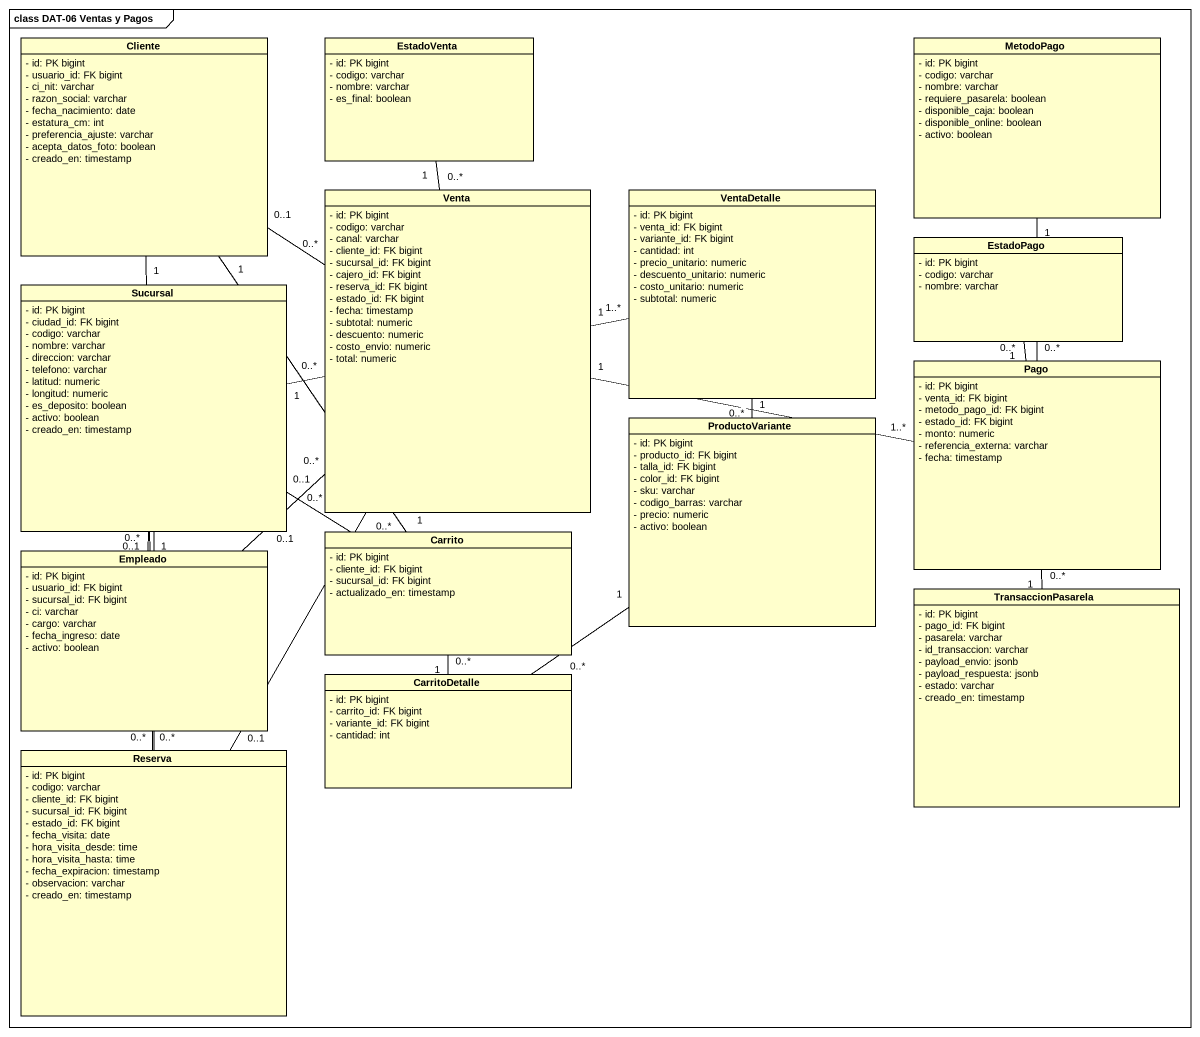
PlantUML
@startuml
mainframe class DAT-06 Ventas y Pagos
hide circle
hide empty members
skinparam classAttributeIconSize 0
class Cliente {
  - id: PK bigint
  - usuario_id: FK bigint
  - ci_nit: varchar
  - razon_social: varchar
  - fecha_nacimiento: date
  - estatura_cm: int
  - preferencia_ajuste: varchar
  - acepta_datos_foto: boolean
  - creado_en: timestamp
}
class EstadoVenta {
  - id: PK bigint
  - codigo: varchar
  - nombre: varchar
  - es_final: boolean
}
class MetodoPago {
  - id: PK bigint
  - codigo: varchar
  - nombre: varchar
  - requiere_pasarela: boolean
  - disponible_caja: boolean
  - disponible_online: boolean
  - activo: boolean
}
class Venta {
  - id: PK bigint
  - codigo: varchar
  - canal: varchar
  - cliente_id: FK bigint
  - sucursal_id: FK bigint
  - cajero_id: FK bigint
  - reserva_id: FK bigint
  - estado_id: FK bigint
  - fecha: timestamp
  - subtotal: numeric
  - descuento: numeric
  - costo_envio: numeric
  - total: numeric
}
class VentaDetalle {
  - id: PK bigint
  - venta_id: FK bigint
  - variante_id: FK bigint
  - cantidad: int
  - precio_unitario: numeric
  - descuento_unitario: numeric
  - costo_unitario: numeric
  - subtotal: numeric
}
class EstadoPago {
  - id: PK bigint
  - codigo: varchar
  - nombre: varchar
}
class Sucursal {
  - id: PK bigint
  - ciudad_id: FK bigint
  - codigo: varchar
  - nombre: varchar
  - direccion: varchar
  - telefono: varchar
  - latitud: numeric
  - longitud: numeric
  - es_deposito: boolean
  - activo: boolean
  - creado_en: timestamp
}
class Pago {
  - id: PK bigint
  - venta_id: FK bigint
  - metodo_pago_id: FK bigint
  - estado_id: FK bigint
  - monto: numeric
  - referencia_externa: varchar
  - fecha: timestamp
}
class ProductoVariante {
  - id: PK bigint
  - producto_id: FK bigint
  - talla_id: FK bigint
  - color_id: FK bigint
  - sku: varchar
  - codigo_barras: varchar
  - precio: numeric
  - activo: boolean
}
class Empleado {
  - id: PK bigint
  - usuario_id: FK bigint
  - sucursal_id: FK bigint
  - ci: varchar
  - cargo: varchar
  - fecha_ingreso: date
  - activo: boolean
}
class Carrito {
  - id: PK bigint
  - cliente_id: FK bigint
  - sucursal_id: FK bigint
  - actualizado_en: timestamp
}
class TransaccionPasarela {
  - id: PK bigint
  - pago_id: FK bigint
  - pasarela: varchar
  - id_transaccion: varchar
  - payload_envio: jsonb
  - payload_respuesta: jsonb
  - estado: varchar
  - creado_en: timestamp
}
class CarritoDetalle {
  - id: PK bigint
  - carrito_id: FK bigint
  - variante_id: FK bigint
  - cantidad: int
}
class Reserva {
  - id: PK bigint
  - codigo: varchar
  - cliente_id: FK bigint
  - sucursal_id: FK bigint
  - estado_id: FK bigint
  - fecha_visita: date
  - hora_visita_desde: time
  - hora_visita_hasta: time
  - fecha_expiracion: timestamp
  - observacion: varchar
  - creado_en: timestamp
}
Cliente "0..1" -- "0..*" Venta
Cliente "1" -- "0..*" Reserva
Venta "0..*" -up- "1" EstadoVenta
Venta "1" -right- "1..*" VentaDetalle
Venta "1" -right- "1..*" Pago
Venta "0..*" -- "0..1" Empleado
Venta "0..*" -- "0..1" Reserva
Sucursal "1" -right- "0..*" Venta
Sucursal "1" -- "0..*" Reserva
Pago "0..*" -up- "1" MetodoPago
Pago "0..*" -up- "1" EstadoPago
ProductoVariante "1" -up- "0..*" VentaDetalle
Empleado "0..*" -up- "0..1" Sucursal
Carrito "1" -up- "1" Cliente
Carrito "0..*" -up- "0..1" Sucursal
TransaccionPasarela "0..*" -up- "1" Pago
CarritoDetalle "0..*" -up- "1" ProductoVariante
CarritoDetalle "0..*" -up- "1" Carrito
@enduml
